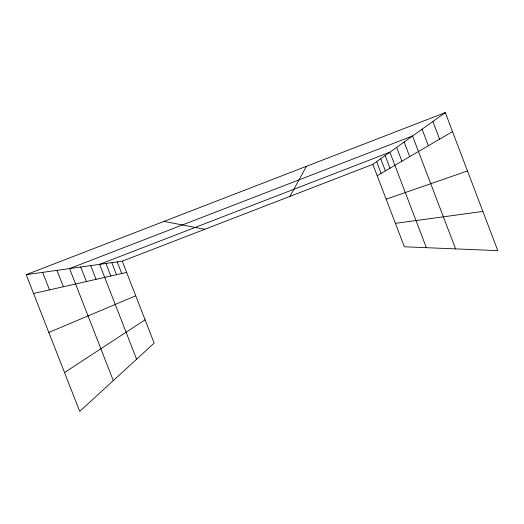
<?xml version="1.0" encoding="UTF-8"?>
<svg xmlns="http://www.w3.org/2000/svg" width="524" height="524" viewBox="0 0 524 524"><rect width="100%" height="100%" fill="white"/><g stroke="black" fill="none" stroke-linecap="round" stroke-linejoin="round"><path stroke-width="0.79" d="M289.955 196.376L306.455 166.298M372.839 164.353L445.302 112.614L497.8 250.642L404.364 246.778L372.839 164.353L122.256 261.168L26.2 274.674L79.727 411.386L154.154 343.122L122.256 261.168M64.517 372.551L145.083 319.817M377.175 175.678L452.52 131.603M48.824 332.465L135.729 295.785M26.2 274.674L445.302 112.614M386.155 199.166L467.493 170.962M33.562 293.486L126.644 272.428M395.404 223.342L482.886 211.434M163.966 221.403L204.76 229.289M80.722 267.004L86.395 281.532M113.302 380.588L69.568 268.576L412.545 135.998L455.598 248.893M56.965 270.345L63.378 286.739M42.64 272.362L49.492 289.877M117.199 261.876L121.738 273.541M111.769 262.642L116.479 274.727M105.927 263.461L110.813 276.01M136.594 359.222L99.619 264.345L389.882 152.183L426.366 247.688M90.685 265.603L96.043 279.351M376.651 161.634L381.131 173.365M432.87 121.483L439.603 139.161M422.056 129.212L428.35 145.744M404.128 142.011L409.716 156.643M396.622 147.368L401.908 161.215M385.133 155.569L389.961 168.197M380.738 158.713L385.382 170.876"/></g></svg>
